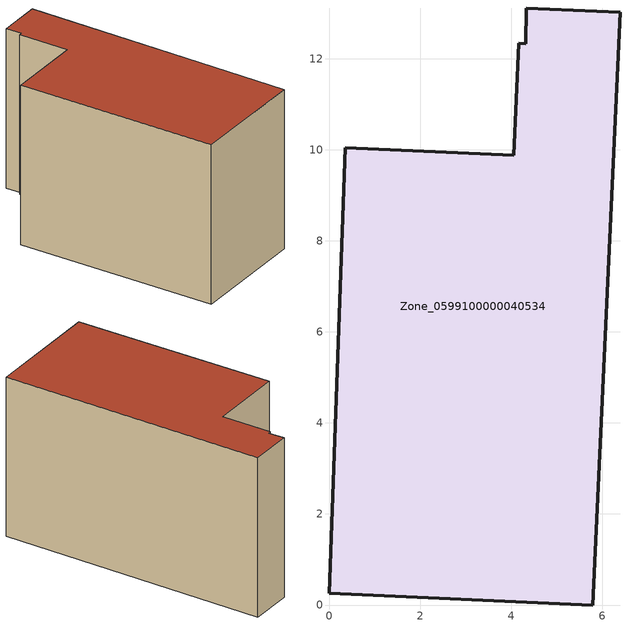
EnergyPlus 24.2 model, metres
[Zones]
Zone_0599100000040534
 floor ground (C_G): 0,0.26 0.35,10.04 4.06,9.88 4.17,12.34 4.32,12.33 4.33,13.11 6.4,13.02 5.79,0 z0.96
 wall outside (C_F): 0.35,10.04 0,0.26 5.79,0 6.4,13.02 4.33,13.11 4.32,12.33 4.17,12.34 4.06,9.88 0.35,10.04 z0.96:8.89
 roof outside (C_R): 6.4,13.02 4.33,13.11 4.32,12.33 4.17,12.34 4.06,9.88 0.35,10.04 0,0.26 5.79,0 z8.89
[BUILDING]
Pand.0599100000040534: North Axis=0; Terrain=City; Loads Convergence Tolerance Value=0.04; Temperature Convergence Tolerance Value=0.4; Solar Distribution=FullExterior; Maximum Number of Warmup Days=25; Minimum Number of Warmup Days=1
[Site:Location]
Rotterdam.The.Hague.AP_ZH_NLD Design_Conditions: Latitude=51.96; Longitude=4.45; Time Zone=1; Elevation=-4.5
[SITE:GROUNDTEMPERATURE:BUILDINGSURFACE]
18, 18, 18, 18, 18, 18, 18, 18, 18, 18, 18, 18
[MATERIAL] Thermal Absorptance=0.9; Solar Absorptance=0.7; Visible Absorptance=0.7
Name | Roughness | Thickness | Conductivity | Density | Specific Heat
G.TI.1975-1991 | MediumSmooth | 0.15 | 0.288461 | 540 | 1210
F.TI.1975-1991 | Rough | 0.3 | 0.230769 | 1920 | 840
R.TI.1975-1991 | MediumRough | 0.2 | 0.153846 | 1500 | 1000
[CONSTRUCTION]
C_G: G.TI.1975-1991
C_F: F.TI.1975-1991
C_R: R.TI.1975-1991
[ZONE]
Zone_0599100000040534: Type=1; Multiplier=1; Ceiling Height=Autocalculate; Volume=Autocalculate; Floor Area=autocalculate; Part of Total Floor Area=Yes
[ZONEINFILTRATION:DESIGNFLOWRATE]
Infil_Zone_0599100000040534: Zone or ZoneList or Space or SpaceList=Zone_0599100000040534; Schedule=AlwaysOn; Design Flow Rate Calculation Method=Flow/Area; Flow Rate per Floor Area=0.003; Constant Term Coefficient=1; Temperature Term Coefficient=0; Velocity Term Coefficient=0; Velocity Squared Term Coefficient=0
[HVACTEMPLATE:ZONE:IDEALLOADSAIRSYSTEM]
Zone_0599100000040534: Maximum Heating Supply Air Temperature=50; Minimum Cooling Supply Air Temperature=13; Maximum Heating Supply Air Humidity Ratio=0.0156; Minimum Cooling Supply Air Humidity Ratio=0.0077; Heating Limit=NoLimit; Cooling Limit=NoLimit; Dehumidification Control Type=ConstantSensibleHeatRatio; Cooling Sensible Heat Ratio=0.7; Dehumidification Setpoint=60; Humidification Control Type=None; Humidification Setpoint=30; Outdoor Air Method=None; Outdoor Air Flow Rate per Person=0.00944; Outdoor Air Flow Rate per Zone Floor Area=0; Outdoor Air Flow Rate per Zone=0; Demand Controlled Ventilation Type=None; Outdoor Air Economizer Type=NoEconomizer; Heat Recovery Type=None; Sensible Heat Recovery Effectiveness=0.7; Latent Heat Recovery Effectiveness=0.65
[ZONECONTROL:THERMOSTAT]
ThermostatControl_Zone_0599100000040534: Zone or ZoneList=Zone_0599100000040534; Control Type Schedule=DualSetpointControlType; Control 1=Thermostat_Zone_0599100000040534; Temperature Difference Between Cutout And Setpoint=0
[THERMOSTATSETPOINT:DUALSETPOINT]
Thermostat_Zone_0599100000040534: Heating Setpoint Temperature Schedule=HeatingSetpoint_Zone_0599100000040534; Cooling Setpoint Temperature Schedule=CoolingSetpoint_Zone_0599100000040534
[SCHEDULE:COMPACT]
HeatingSetpoint_Zone_0599100000040534: Through: 12/31, For: AllDays, Until: 24:00, 21
CoolingSetpoint_Zone_0599100000040534: Through: 12/31, For: AllDays, Until: 24:00, 24
DualSetpointControlType: Through: 12/31, For: AllDays, Until: 24:00, 4
AlwaysOn: Through: 12/31, For: AllDays, Until: 24:00, 1
